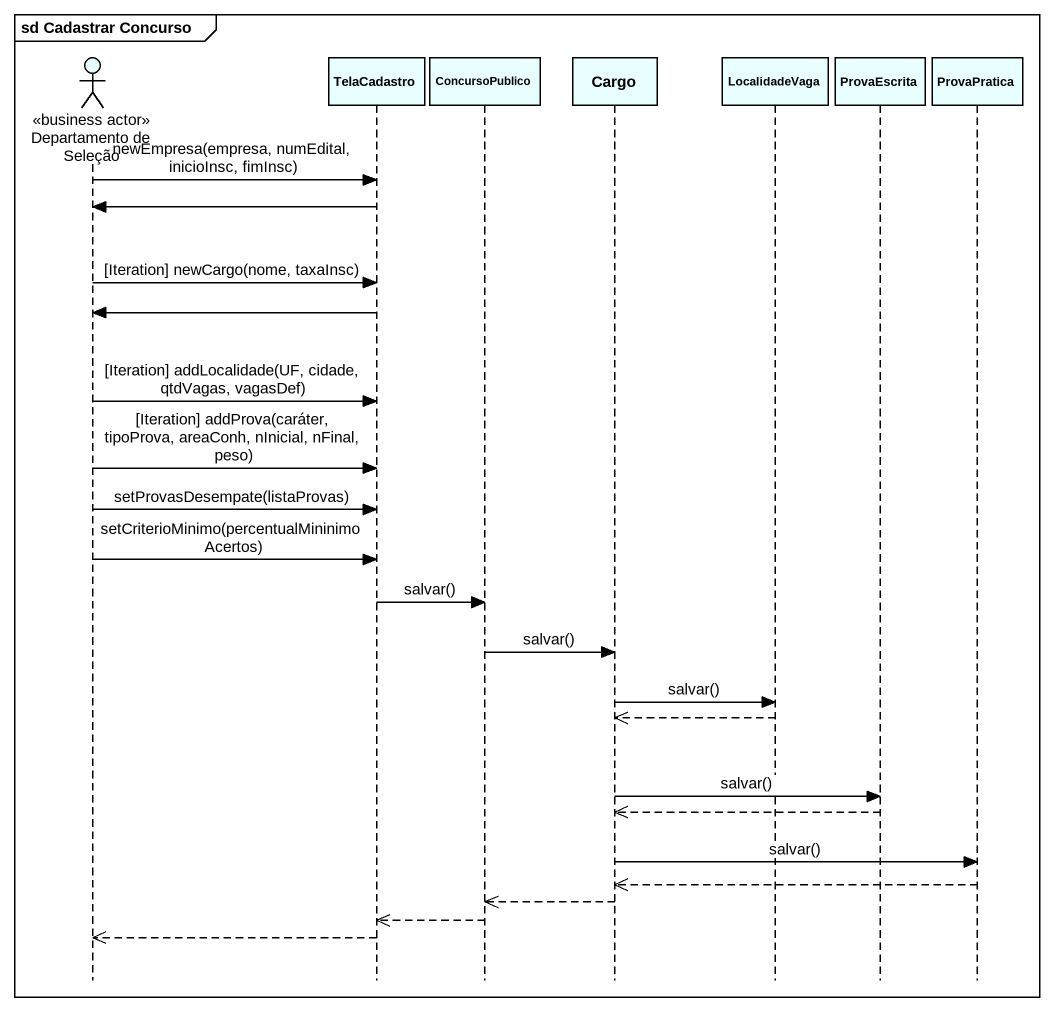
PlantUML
@startuml
mainframe sd Cadastrar Concurso
hide footbox
actor "Departamento de Seleção" as Departamento_de_Seleção <<business actor>> #E9FFFF
participant TelaCadastro #E9FFFF
participant ConcursoPublico #E9FFFF
participant Cargo #E9FFFF
participant LocalidadeVaga #E9FFFF
participant ProvaEscrita #E9FFFF
participant ProvaPratica #E9FFFF

Departamento_de_Seleção -> TelaCadastro : newEmpresa(empresa, numEdital, inicioInsc, fimInsc)
TelaCadastro -> Departamento_de_Seleção
Departamento_de_Seleção -> TelaCadastro : [Iteration] newCargo(nome, taxaInsc)
TelaCadastro -> Departamento_de_Seleção
Departamento_de_Seleção -> TelaCadastro : [Iteration] addLocalidade(UF, cidade, qtdVagas, vagasDef)
Departamento_de_Seleção -> TelaCadastro : [Iteration] addProva(caráter, tipoProva, areaConh, nInicial, nFinal, peso)
Departamento_de_Seleção -> TelaCadastro : setProvasDesempate(listaProvas)
Departamento_de_Seleção -> TelaCadastro : setCriterioMinimo(percentualMininimoAcertos)
TelaCadastro -> ConcursoPublico : salvar()
ConcursoPublico -> Cargo : salvar()
Cargo -> LocalidadeVaga : salvar()
LocalidadeVaga -->> Cargo
Cargo -> ProvaEscrita : salvar()
ProvaEscrita -->> Cargo
Cargo -> ProvaPratica : salvar()
ProvaPratica -->> Cargo
Cargo -->> ConcursoPublico
ConcursoPublico -->> TelaCadastro
TelaCadastro -->> Departamento_de_Seleção
@enduml
